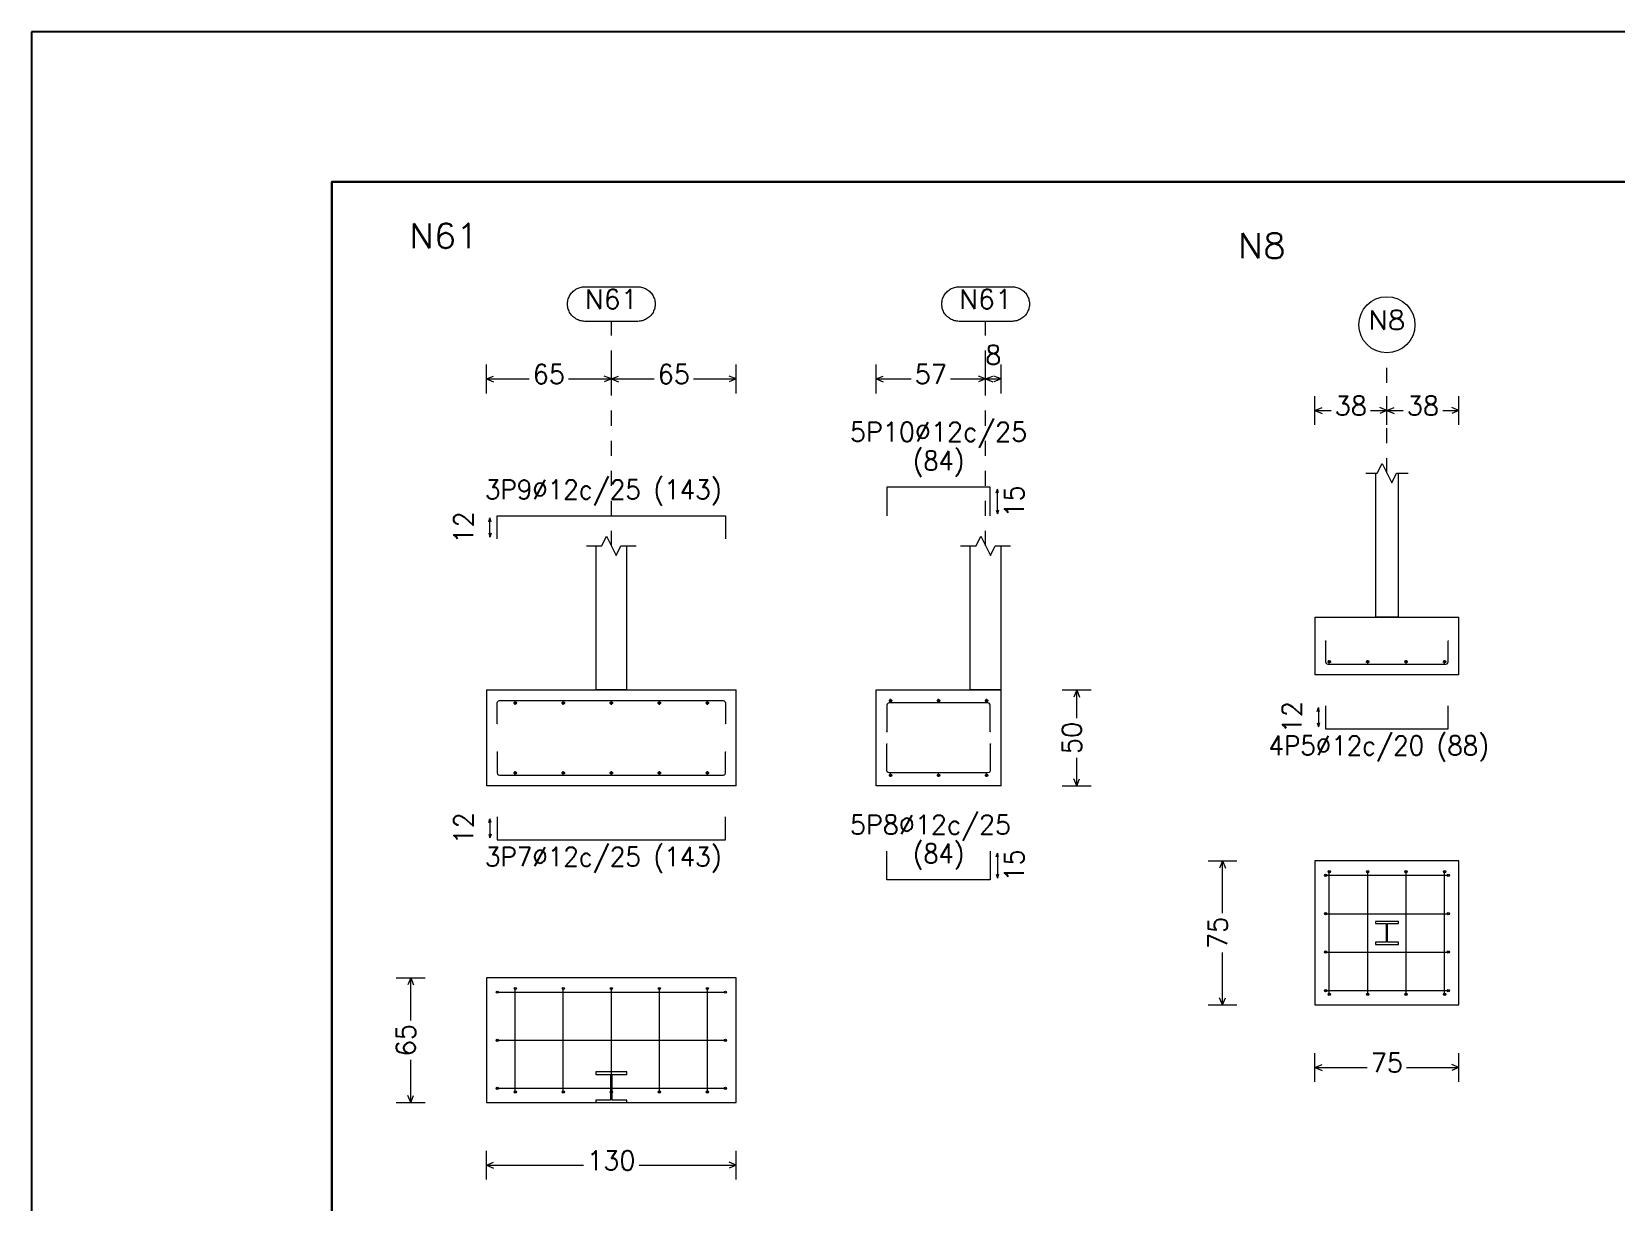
# Model space of a CAD drawing. Header units: inches. Extents: x 72863 to 72995, y 49095 to 49225.
# Drawn here: x 72952.65 to 72963.2, y 49182.28 to 49190.08 of the extents above; entities that cross this region are included whole.
import ezdxf
from ezdxf.enums import TextEntityAlignment as Align

# ---------------------------------------------------------------- set-up
doc = ezdxf.new("R2010")
doc.units = ezdxf.units.IN
doc.linetypes.add('CYPE_PUNTO', pattern=[0.075, 0, -0.075])
doc.layers.get('0').update_dxf_attribs({"lineweight": 15})
for name, color, linetype, lineweight in [('CIM_COTAS', 2, 'Continuous', 9), ('CIM_DIB_ARMADOS', 4, 'Continuous', 9), ('CIM_GEOMETRIA', 2, 'Continuous', 9), ('CIM_REFEREN', 2, 'Continuous', 9), ('CIM_TXT_ARMADOS', 3, 'Continuous', 9)]:
    doc.layers.add(name, color=color, linetype=linetype, lineweight=lineweight)
doc.layers.add('VG', color=7, linetype='Continuous')
doc.styles.add('CYPETXT', font='romans__.ttf', dxfattribs={"height": 0.2})

# ---------------------------------------------------------------- blocks, each defined once
blk = doc.blocks.new('PLANTILLA')
at = {"layer": 'VG'}
for p, q in [((72904.71, 49224.711), (72862.71, 49224.711)), ((72862.71, 49224.711), (72862.71, 49195.011)), ((72864.71, 49196.011), (72864.71, 49223.711)), ((72864.71, 49223.711), (72903.71, 49223.711))]:
    blk.add_line(p, q, dxfattribs=at)
blk.add_lwpolyline([(72903.71, 49199.561), (72903.71, 49223.711), (72864.71, 49223.711), (72864.71, 49196.011), (72885.71, 49196.011), (72885.71, 49199.611)], dxfattribs=at)

msp = doc.modelspace()

# ---------------------------------------------------------------- hatches: boundary and pattern name
at = {"layer": 'CIM_DIB_ARMADOS'}
h = msp.add_hatch(color=256, dxfattribs=at)
edge = h.paths.add_edge_path()
edge.add_arc((72961.2667, 49186.0199), 0.00102, 0, 360)
h = msp.add_hatch(color=256, dxfattribs=at)
edge = h.paths.add_edge_path()
edge.add_arc((72962.0834, 49186.0199), 0.00102, 0, 360)
h = msp.add_hatch(color=256, dxfattribs=at)
edge = h.paths.add_edge_path()
edge.add_arc((72955.7483, 49185.469), 0.00102, 0, 360)
h = msp.add_hatch(color=256, dxfattribs=at)
edge = h.paths.add_edge_path()
edge.add_arc((72957.2689, 49185.469), 0.00102, 0, 360)
h = msp.add_hatch(color=256, dxfattribs=at)
edge = h.paths.add_edge_path()
edge.add_arc((72958.3441, 49185.4152), 0.00102, 0, 360)
h = msp.add_hatch(color=256, dxfattribs=at)
edge = h.paths.add_edge_path()
edge.add_arc((72959.0327, 49185.4152), 0.00102, 0, 360)
h = msp.add_hatch(color=256, dxfattribs=at)
edge = h.paths.add_edge_path()
edge.add_arc((72955.7483, 49185.2796), 0.00102, 0, 360)
h = msp.add_hatch(color=256, dxfattribs=at)
edge = h.paths.add_edge_path()
edge.add_arc((72957.2689, 49185.2796), 0.00102, 0, 360)
h = msp.add_hatch(color=256, dxfattribs=at)
edge = h.paths.add_edge_path()
edge.add_arc((72958.3441, 49185.3333), 0.00102, 0, 360)
h = msp.add_hatch(color=256, dxfattribs=at)
edge = h.paths.add_edge_path()
edge.add_arc((72959.0327, 49185.3333), 0.00102, 0, 360)
h = msp.add_hatch(color=256, dxfattribs=at)
edge = h.paths.add_edge_path()
edge.add_arc((72961.2667, 49184.4596), 0.00102, 0, 360)
h = msp.add_hatch(color=256, dxfattribs=at)
edge = h.paths.add_edge_path()
edge.add_arc((72961.291, 49184.4839), 0.00102, 0, 360)
h = msp.add_hatch(color=256, dxfattribs=at)
edge = h.paths.add_edge_path()
edge.add_arc((72961.547, 49184.4839), 0.00102, 0, 360)
h = msp.add_hatch(color=256, dxfattribs=at)
edge = h.paths.add_edge_path()
edge.add_arc((72961.803, 49184.4839), 0.00102, 0, 360)
h = msp.add_hatch(color=256, dxfattribs=at)
edge = h.paths.add_edge_path()
edge.add_arc((72962.059, 49184.4839), 0.00102, 0, 360)
h = msp.add_hatch(color=256, dxfattribs=at)
edge = h.paths.add_edge_path()
edge.add_arc((72962.0834, 49184.4596), 0.00102, 0, 360)
h = msp.add_hatch(color=256, dxfattribs=at)
edge = h.paths.add_edge_path()
edge.add_arc((72961.2667, 49184.2036), 0.00102, 0, 360)
h = msp.add_hatch(color=256, dxfattribs=at)
edge = h.paths.add_edge_path()
edge.add_arc((72962.0834, 49184.2036), 0.00102, 0, 360)
h = msp.add_hatch(color=256, dxfattribs=at)
edge = h.paths.add_edge_path()
edge.add_arc((72961.2667, 49183.9476), 0.00102, 0, 360)
h = msp.add_hatch(color=256, dxfattribs=at)
edge = h.paths.add_edge_path()
edge.add_arc((72962.0834, 49183.9476), 0.00102, 0, 360)
h = msp.add_hatch(color=256, dxfattribs=at)
edge = h.paths.add_edge_path()
edge.add_arc((72955.7483, 49183.6808), 0.00102, 0, 360)
h = msp.add_hatch(color=256, dxfattribs=at)
edge = h.paths.add_edge_path()
edge.add_arc((72955.7483, 49183.6808), 0.00102, 0, 360)
h = msp.add_hatch(color=256, dxfattribs=at)
edge = h.paths.add_edge_path()
edge.add_arc((72955.8686, 49183.7052), 0.00102, 0, 360)
h = msp.add_hatch(color=256, dxfattribs=at)
edge = h.paths.add_edge_path()
edge.add_arc((72955.8686, 49183.7052), 0.00102, 0, 360)
h = msp.add_hatch(color=256, dxfattribs=at)
edge = h.paths.add_edge_path()
edge.add_arc((72956.1886, 49183.7052), 0.00102, 0, 360)
h = msp.add_hatch(color=256, dxfattribs=at)
edge = h.paths.add_edge_path()
edge.add_arc((72956.1886, 49183.7052), 0.00102, 0, 360)
h = msp.add_hatch(color=256, dxfattribs=at)
edge = h.paths.add_edge_path()
edge.add_arc((72956.5086, 49183.7052), 0.00102, 0, 360)
h = msp.add_hatch(color=256, dxfattribs=at)
edge = h.paths.add_edge_path()
edge.add_arc((72956.5086, 49183.7052), 0.00102, 0, 360)
h = msp.add_hatch(color=256, dxfattribs=at)
edge = h.paths.add_edge_path()
edge.add_arc((72956.8286, 49183.7052), 0.00102, 0, 360)
h = msp.add_hatch(color=256, dxfattribs=at)
edge = h.paths.add_edge_path()
edge.add_arc((72956.8286, 49183.7052), 0.00102, 0, 360)
h = msp.add_hatch(color=256, dxfattribs=at)
edge = h.paths.add_edge_path()
edge.add_arc((72957.1486, 49183.7052), 0.00102, 0, 360)
h = msp.add_hatch(color=256, dxfattribs=at)
edge = h.paths.add_edge_path()
edge.add_arc((72957.1486, 49183.7052), 0.00102, 0, 360)
h = msp.add_hatch(color=256, dxfattribs=at)
edge = h.paths.add_edge_path()
edge.add_arc((72957.2689, 49183.6808), 0.00102, 0, 360)
h = msp.add_hatch(color=256, dxfattribs=at)
edge = h.paths.add_edge_path()
edge.add_arc((72957.2689, 49183.6808), 0.00102, 0, 360)
h = msp.add_hatch(color=256, dxfattribs=at)
edge = h.paths.add_edge_path()
edge.add_arc((72961.2667, 49183.6916), 0.00102, 0, 360)
h = msp.add_hatch(color=256, dxfattribs=at)
edge = h.paths.add_edge_path()
edge.add_arc((72961.291, 49183.6673), 0.00102, 0, 360)
h = msp.add_hatch(color=256, dxfattribs=at)
edge = h.paths.add_edge_path()
edge.add_arc((72961.547, 49183.6673), 0.00102, 0, 360)
h = msp.add_hatch(color=256, dxfattribs=at)
edge = h.paths.add_edge_path()
edge.add_arc((72961.803, 49183.6673), 0.00102, 0, 360)
h = msp.add_hatch(color=256, dxfattribs=at)
edge = h.paths.add_edge_path()
edge.add_arc((72962.059, 49183.6673), 0.00102, 0, 360)
h = msp.add_hatch(color=256, dxfattribs=at)
edge = h.paths.add_edge_path()
edge.add_arc((72962.0834, 49183.6916), 0.00102, 0, 360)
h = msp.add_hatch(color=256, dxfattribs=at)
edge = h.paths.add_edge_path()
edge.add_arc((72955.7483, 49183.3608), 0.00102, 0, 360)
h = msp.add_hatch(color=256, dxfattribs=at)
edge = h.paths.add_edge_path()
edge.add_arc((72955.7483, 49183.3608), 0.00102, 0, 360)
h = msp.add_hatch(color=256, dxfattribs=at)
edge = h.paths.add_edge_path()
edge.add_arc((72957.2689, 49183.3608), 0.00102, 0, 360)
h = msp.add_hatch(color=256, dxfattribs=at)
edge = h.paths.add_edge_path()
edge.add_arc((72957.2689, 49183.3608), 0.00102, 0, 360)
h = msp.add_hatch(color=256, dxfattribs=at)
edge = h.paths.add_edge_path()
edge.add_arc((72955.7483, 49183.0408), 0.00102, 0, 360)
h = msp.add_hatch(color=256, dxfattribs=at)
edge = h.paths.add_edge_path()
edge.add_arc((72955.7483, 49183.0408), 0.00102, 0, 360)
h = msp.add_hatch(color=256, dxfattribs=at)
edge = h.paths.add_edge_path()
edge.add_arc((72957.2689, 49183.0408), 0.00102, 0, 360)
h = msp.add_hatch(color=256, dxfattribs=at)
edge = h.paths.add_edge_path()
edge.add_arc((72957.2689, 49183.0408), 0.00102, 0, 360)
h = msp.add_hatch(color=256, dxfattribs=at)
edge = h.paths.add_edge_path()
edge.add_arc((72955.8686, 49183.0165), 0.00102, 0, 360)
h = msp.add_hatch(color=256, dxfattribs=at)
edge = h.paths.add_edge_path()
edge.add_arc((72955.8686, 49183.0165), 0.00102, 0, 360)
h = msp.add_hatch(color=256, dxfattribs=at)
edge = h.paths.add_edge_path()
edge.add_arc((72956.1886, 49183.0165), 0.00102, 0, 360)
h = msp.add_hatch(color=256, dxfattribs=at)
edge = h.paths.add_edge_path()
edge.add_arc((72956.1886, 49183.0165), 0.00102, 0, 360)
h = msp.add_hatch(color=256, dxfattribs=at)
edge = h.paths.add_edge_path()
edge.add_arc((72956.5086, 49183.0165), 0.00102, 0, 360)
h = msp.add_hatch(color=256, dxfattribs=at)
edge = h.paths.add_edge_path()
edge.add_arc((72956.5086, 49183.0165), 0.00102, 0, 360)
h = msp.add_hatch(color=256, dxfattribs=at)
edge = h.paths.add_edge_path()
edge.add_arc((72956.8286, 49183.0165), 0.00102, 0, 360)
h = msp.add_hatch(color=256, dxfattribs=at)
edge = h.paths.add_edge_path()
edge.add_arc((72956.8286, 49183.0165), 0.00102, 0, 360)
h = msp.add_hatch(color=256, dxfattribs=at)
edge = h.paths.add_edge_path()
edge.add_arc((72957.1486, 49183.0165), 0.00102, 0, 360)
h = msp.add_hatch(color=256, dxfattribs=at)
edge = h.paths.add_edge_path()
edge.add_arc((72957.1486, 49183.0165), 0.00102, 0, 360)

# ---------------------------------------------------------------- linework, layer by layer
at = {"layer": 'CIM_COTAS', "linetype": 'CYPE_PUNTO'}
for p, q in [((72956.5086, 49186.6543), (72956.5086, 49188.1493)), ((72959.002, 49186.6543), (72959.002, 49188.1493)), ((72961.675, 49187.1386), (72961.675, 49187.9393))]:
    msp.add_line(p, q, dxfattribs=at)
at = {"layer": 'CIM_COTAS'}
for p, q in [((72955.6766, 49187.6693), (72955.6766, 49187.8613)), ((72955.6766, 49187.7653), (72955.7246, 49187.7845)), ((72956.5086, 49187.7653), (72956.4606, 49187.7845)), ((72956.5086, 49187.6693), (72956.5086, 49187.8613)), ((72956.5086, 49187.6693), (72956.5086, 49187.8613)), ((72956.5086, 49187.7653), (72956.5566, 49187.7845)), ((72957.3406, 49187.7653), (72957.2926, 49187.7845)), ((72957.3406, 49187.6693), (72957.3406, 49187.8613)), ((72958.2724, 49187.6693), (72958.2724, 49187.8613)), ((72958.2724, 49187.7653), (72958.3204, 49187.7845)), ((72959.002, 49187.7653), (72958.954, 49187.7845)), ((72959.002, 49187.6693), (72959.002, 49187.8613)), ((72959.002, 49187.6693), (72959.002, 49187.8613)), ((72959.002, 49187.7653), (72959.05, 49187.7845)), ((72959.1044, 49187.7653), (72959.0564, 49187.7845)), ((72959.1044, 49187.6693), (72959.1044, 49187.8613)), ((72955.6766, 49187.7653), (72955.7246, 49187.7461)), ((72955.6766, 49187.7653), (72955.9611, 49187.7653)), ((72956.2241, 49187.7653), (72956.5086, 49187.7653)), ((72956.5086, 49187.7653), (72956.4606, 49187.7461)), ((72956.5086, 49187.7653), (72956.5566, 49187.7461)), ((72956.5086, 49187.7653), (72956.7931, 49187.7653)), ((72957.0561, 49187.7653), (72957.3406, 49187.7653)), ((72957.3406, 49187.7653), (72957.2926, 49187.7461)), ((72958.2724, 49187.7653), (72958.3204, 49187.7461)), ((72958.2724, 49187.7653), (72958.5057, 49187.7653)), ((72958.7687, 49187.7653), (72959.002, 49187.7653)), ((72959.002, 49187.7653), (72958.954, 49187.7461)), ((72959.002, 49187.7653), (72959.05, 49187.7461)), ((72959.002, 49187.7653), (72959.1044, 49187.7653)), ((72959.1044, 49187.7653), (72959.0564, 49187.7461)), ((72961.195, 49187.4593), (72961.195, 49187.6513)), ((72961.195, 49187.5553), (72961.243, 49187.5745)), ((72961.675, 49187.5553), (72961.627, 49187.5745)), ((72961.675, 49187.4593), (72961.675, 49187.6513)), ((72961.675, 49187.4593), (72961.675, 49187.6513)), ((72961.675, 49187.5553), (72961.723, 49187.5745)), ((72962.155, 49187.5553), (72962.107, 49187.5745)), ((72962.155, 49187.4593), (72962.155, 49187.6513)), ((72961.195, 49187.5553), (72961.243, 49187.5361)), ((72961.195, 49187.5553), (72961.3035, 49187.5553)), ((72961.5666, 49187.5553), (72961.675, 49187.5553)), ((72961.675, 49187.5553), (72961.627, 49187.5361)), ((72961.675, 49187.5553), (72961.723, 49187.5361)), ((72961.675, 49187.5553), (72961.7835, 49187.5553)), ((72962.0466, 49187.5553), (72962.155, 49187.5553)), ((72962.155, 49187.5553), (72962.107, 49187.5361)), ((72959.5127, 49185.6943), (72959.7047, 49185.6943)), ((72959.6087, 49185.6943), (72959.5895, 49185.6463)), ((72959.6087, 49185.6943), (72959.6279, 49185.6463)), ((72959.6087, 49185.5058), (72959.6087, 49185.6943)), ((72959.6087, 49185.0543), (72959.6087, 49185.2428)), ((72959.5127, 49185.0543), (72959.7047, 49185.0543)), ((72959.6087, 49185.0543), (72959.5895, 49185.1023)), ((72959.6087, 49185.0543), (72959.6279, 49185.1023)), ((72960.4837, 49184.5556), (72960.6757, 49184.5556)), ((72960.5797, 49184.5556), (72960.5605, 49184.5076)), ((72960.5797, 49184.5556), (72960.5989, 49184.5076)), ((72960.5797, 49184.2071), (72960.5797, 49184.5556)), ((72960.5797, 49183.5956), (72960.5797, 49183.9441)), ((72955.0763, 49183.7768), (72955.2683, 49183.7768)), ((72955.1723, 49183.7768), (72955.1531, 49183.7288)), ((72955.1723, 49183.7768), (72955.1915, 49183.7288)), ((72955.1723, 49183.4924), (72955.1723, 49183.7768)), ((72960.4837, 49183.5956), (72960.6757, 49183.5956)), ((72960.5797, 49183.5956), (72960.5605, 49183.6436)), ((72960.5797, 49183.5956), (72960.5989, 49183.6436)), ((72961.195, 49183.0829), (72961.195, 49183.2749)), ((72962.155, 49183.0829), (72962.155, 49183.2749)), ((72955.1723, 49182.9448), (72955.1723, 49183.2293)), ((72961.195, 49183.1789), (72961.243, 49183.1981)), ((72961.195, 49183.1789), (72961.243, 49183.1597)), ((72961.195, 49183.1789), (72961.5435, 49183.1789)), ((72961.8066, 49183.1789), (72962.155, 49183.1789)), ((72962.155, 49183.1789), (72962.107, 49183.1981)), ((72962.155, 49183.1789), (72962.107, 49183.1597)), ((72955.0763, 49182.9448), (72955.2683, 49182.9448)), ((72955.1723, 49182.9448), (72955.1531, 49182.9928)), ((72955.1723, 49182.9448), (72955.1915, 49182.9928)), ((72955.6766, 49182.4322), (72955.6766, 49182.6242)), ((72957.3406, 49182.4322), (72957.3406, 49182.6242)), ((72955.6766, 49182.5282), (72955.7246, 49182.5474)), ((72955.6766, 49182.5282), (72955.7246, 49182.509)), ((72955.6766, 49182.5282), (72956.3233, 49182.5282)), ((72956.6939, 49182.5282), (72957.3406, 49182.5282)), ((72957.3406, 49182.5282), (72957.2926, 49182.5474)), ((72957.3406, 49182.5282), (72957.2926, 49182.509))]:
    msp.add_line(p, q, dxfattribs=at)
for points in [[(72956.6852, 49188.3797), (72956.6929, 49188.3795), (72956.7006, 49188.3787), (72956.7082, 49188.3774), (72956.7156, 49188.3756), (72956.723, 49188.3733), (72956.7302, 49188.3706), (72956.7372, 49188.3673), (72956.7439, 49188.3636), (72956.7504, 49188.3595), (72956.7566, 49188.3549), (72956.7625, 49188.35), (72956.768, 49188.3446), (72956.7732, 49188.3389), (72956.778, 49188.3329), (72956.7823, 49188.3265), (72956.7862, 49188.3199), (72956.7897, 49188.313), (72956.7927, 49188.3059), (72956.7952, 49188.2986), (72956.7973, 49188.2912), (72956.7988, 49188.2837), (72956.7998, 49188.276), (72956.8003, 49188.2684), (72956.8003, 49188.2607), (72956.7998, 49188.253), (72956.7988, 49188.2454), (72956.7973, 49188.2378), (72956.7952, 49188.2304), (72956.7927, 49188.2231), (72956.7897, 49188.216), (72956.7862, 49188.2092), (72956.7823, 49188.2025), (72956.778, 49188.1962), (72956.7732, 49188.1901), (72956.768, 49188.1844), (72956.7625, 49188.1791), (72956.7566, 49188.1741), (72956.7504, 49188.1695), (72956.7439, 49188.1654), (72956.7372, 49188.1617), (72956.7302, 49188.1585), (72956.723, 49188.1557), (72956.7156, 49188.1534), (72956.7082, 49188.1516), (72956.7006, 49188.1503), (72956.6929, 49188.1496), (72956.6852, 49188.1493), (72956.3319, 49188.1493), (72956.3242, 49188.1496), (72956.3166, 49188.1503), (72956.309, 49188.1516), (72956.3015, 49188.1534), (72956.2941, 49188.1557), (72956.287, 49188.1585), (72956.28, 49188.1617), (72956.2732, 49188.1654), (72956.2667, 49188.1695), (72956.2605, 49188.1741), (72956.2547, 49188.1791), (72956.2491, 49188.1844), (72956.244, 49188.1901), (72956.2392, 49188.1962), (72956.2348, 49188.2025), (72956.2309, 49188.2092), (72956.2274, 49188.216), (72956.2244, 49188.2231), (72956.2219, 49188.2304), (72956.2199, 49188.2378), (72956.2183, 49188.2454), (72956.2173, 49188.253), (72956.2168, 49188.2607), (72956.2168, 49188.2684), (72956.2173, 49188.276), (72956.2183, 49188.2837), (72956.2199, 49188.2912), (72956.2219, 49188.2986), (72956.2244, 49188.3059), (72956.2274, 49188.313), (72956.2309, 49188.3199), (72956.2348, 49188.3265), (72956.2392, 49188.3329), (72956.244, 49188.3389), (72956.2491, 49188.3446), (72956.2547, 49188.35), (72956.2605, 49188.3549), (72956.2667, 49188.3595), (72956.2732, 49188.3636), (72956.28, 49188.3673), (72956.287, 49188.3706), (72956.2941, 49188.3733), (72956.3015, 49188.3756), (72956.309, 49188.3774), (72956.3166, 49188.3787), (72956.3242, 49188.3795), (72956.3319, 49188.3797), (72956.6852, 49188.3797)], [(72959.1787, 49188.3797), (72959.1863, 49188.3795), (72959.194, 49188.3787), (72959.2016, 49188.3774), (72959.2091, 49188.3756), (72959.2164, 49188.3733), (72959.2236, 49188.3706), (72959.2306, 49188.3673), (72959.2374, 49188.3636), (72959.2438, 49188.3595), (72959.25, 49188.3549), (72959.2559, 49188.35), (72959.2615, 49188.3446), (72959.2666, 49188.3389), (72959.2714, 49188.3329), (72959.2758, 49188.3265), (72959.2797, 49188.3199), (72959.2831, 49188.313), (72959.2862, 49188.3059), (72959.2887, 49188.2986), (72959.2907, 49188.2912), (72959.2922, 49188.2837), (72959.2933, 49188.276), (72959.2938, 49188.2684), (72959.2938, 49188.2607), (72959.2933, 49188.253), (72959.2922, 49188.2454), (72959.2907, 49188.2378), (72959.2887, 49188.2304), (72959.2862, 49188.2231), (72959.2831, 49188.216), (72959.2797, 49188.2092), (72959.2758, 49188.2025), (72959.2714, 49188.1962), (72959.2666, 49188.1901), (72959.2615, 49188.1844), (72959.2559, 49188.1791), (72959.25, 49188.1741), (72959.2438, 49188.1695), (72959.2374, 49188.1654), (72959.2306, 49188.1617), (72959.2236, 49188.1585), (72959.2164, 49188.1557), (72959.2091, 49188.1534), (72959.2016, 49188.1516), (72959.194, 49188.1503), (72959.1863, 49188.1496), (72959.1787, 49188.1493), (72958.8254, 49188.1493), (72958.8177, 49188.1496), (72958.81, 49188.1503), (72958.8024, 49188.1516), (72958.7949, 49188.1534), (72958.7876, 49188.1557), (72958.7804, 49188.1585), (72958.7734, 49188.1617), (72958.7667, 49188.1654), (72958.7602, 49188.1695), (72958.754, 49188.1741), (72958.7481, 49188.1791), (72958.7426, 49188.1844), (72958.7374, 49188.1901), (72958.7326, 49188.1962), (72958.7283, 49188.2025), (72958.7243, 49188.2092), (72958.7209, 49188.216), (72958.7179, 49188.2231), (72958.7153, 49188.2304), (72958.7133, 49188.2378), (72958.7118, 49188.2454), (72958.7107, 49188.253), (72958.7102, 49188.2607), (72958.7102, 49188.2684), (72958.7107, 49188.276), (72958.7118, 49188.2837), (72958.7133, 49188.2912), (72958.7153, 49188.2986), (72958.7179, 49188.3059), (72958.7209, 49188.313), (72958.7243, 49188.3199), (72958.7283, 49188.3265), (72958.7326, 49188.3329), (72958.7374, 49188.3389), (72958.7426, 49188.3446), (72958.7481, 49188.35), (72958.754, 49188.3549), (72958.7602, 49188.3595), (72958.7667, 49188.3636), (72958.7734, 49188.3673), (72958.7804, 49188.3706), (72958.7876, 49188.3733), (72958.7949, 49188.3756), (72958.8024, 49188.3774), (72958.81, 49188.3787), (72958.8177, 49188.3795), (72958.8254, 49188.3797), (72959.1787, 49188.3797)]]:
    msp.add_lwpolyline(points, close=True, dxfattribs=at)
msp.add_circle((72961.675, 49188.1264), 0.1871, dxfattribs=at)
at = {"layer": 'CIM_DIB_ARMADOS'}
for p, q in [((72961.2795, 49185.8817), (72961.3026, 49185.8817)), ((72961.291, 49185.8701), (72961.291, 49185.8932)), ((72961.5355, 49185.8817), (72961.5586, 49185.8817)), ((72961.547, 49185.8701), (72961.547, 49185.8932)), ((72961.7915, 49185.8817), (72961.8146, 49185.8817)), ((72961.803, 49185.8701), (72961.803, 49185.8932)), ((72962.0475, 49185.8817), (72962.0706, 49185.8817)), ((72962.059, 49185.8701), (72962.059, 49185.8932)), ((72955.8571, 49185.6072), (72955.8801, 49185.6072)), ((72955.8686, 49185.5957), (72955.8686, 49185.6188)), ((72956.1771, 49185.6072), (72956.2001, 49185.6072)), ((72956.1886, 49185.5957), (72956.1886, 49185.6188)), ((72956.4971, 49185.6072), (72956.5201, 49185.6072)), ((72956.5086, 49185.5957), (72956.5086, 49185.6188)), ((72956.8171, 49185.6072), (72956.8401, 49185.6072)), ((72956.8286, 49185.5957), (72956.8286, 49185.6188)), ((72957.1371, 49185.6072), (72957.1601, 49185.6072)), ((72957.1486, 49185.5957), (72957.1486, 49185.6188)), ((72958.3569, 49185.6226), (72958.3799, 49185.6226)), ((72958.3684, 49185.6111), (72958.3684, 49185.6341)), ((72958.6769, 49185.6226), (72958.6999, 49185.6226)), ((72958.6884, 49185.6111), (72958.6884, 49185.6341)), ((72958.9969, 49185.6226), (72959.0199, 49185.6226)), ((72959.0084, 49185.6111), (72959.0084, 49185.6341)), ((72955.8571, 49185.1413), (72955.8801, 49185.1413)), ((72955.8686, 49185.1298), (72955.8686, 49185.1528)), ((72956.1771, 49185.1413), (72956.2001, 49185.1413)), ((72956.1886, 49185.1298), (72956.1886, 49185.1528)), ((72956.4971, 49185.1413), (72956.5201, 49185.1413)), ((72956.5086, 49185.1298), (72956.5086, 49185.1528)), ((72956.8171, 49185.1413), (72956.8401, 49185.1413)), ((72956.8286, 49185.1298), (72956.8286, 49185.1528)), ((72957.1371, 49185.1413), (72957.1601, 49185.1413)), ((72957.1486, 49185.1298), (72957.1486, 49185.1528)), ((72958.3569, 49185.126), (72958.3799, 49185.126)), ((72958.3684, 49185.1144), (72958.3684, 49185.1375)), ((72958.6769, 49185.126), (72958.6999, 49185.126)), ((72958.6884, 49185.1144), (72958.6884, 49185.1375)), ((72958.9969, 49185.126), (72959.0199, 49185.126)), ((72959.0084, 49185.1144), (72959.0084, 49185.1375))]:
    msp.add_line(p, q, dxfattribs=at)
for points in [[(72959.0327, 49186.8533), (72959.0327, 49187.0453), (72958.3441, 49187.0453), (72958.3441, 49186.8533)], [(72955.7483, 49186.6997), (72955.7483, 49186.8533), (72957.2689, 49186.8533), (72957.2689, 49186.6997)], [(72961.2667, 49186.0199), (72961.2667, 49185.8817), (72961.2688, 49185.874), (72961.2744, 49185.8684), (72961.2821, 49185.8663), (72962.068, 49185.8663), (72962.0757, 49185.8684), (72962.0813, 49185.874), (72962.0834, 49185.8817), (72962.0834, 49186.0199)], [(72955.7483, 49185.469), (72955.7483, 49185.6072), (72955.7503, 49185.6149), (72955.7559, 49185.6205), (72955.7636, 49185.6226), (72957.2535, 49185.6226), (72957.2612, 49185.6205), (72957.2668, 49185.6149), (72957.2689, 49185.6072), (72957.2689, 49185.469)], [(72959.0327, 49185.4152), (72959.0327, 49185.5919), (72959.0307, 49185.5996), (72959.0251, 49185.6052), (72959.0174, 49185.6072), (72958.3595, 49185.6072), (72958.3518, 49185.6052), (72958.3461, 49185.5996), (72958.3441, 49185.5919), (72958.3441, 49185.4152)], [(72961.2667, 49185.5892), (72961.2667, 49185.4356), (72962.0834, 49185.4356), (72962.0834, 49185.5892)], [(72955.7483, 49185.2796), (72955.7483, 49185.1413), (72955.7503, 49185.1336), (72955.7559, 49185.128), (72955.7636, 49185.126), (72957.2535, 49185.126), (72957.2612, 49185.128), (72957.2668, 49185.1336), (72957.2689, 49185.1413), (72957.2689, 49185.2796)], [(72959.0327, 49185.3333), (72959.0327, 49185.1567), (72959.0307, 49185.149), (72959.0251, 49185.1434), (72959.0174, 49185.1413), (72958.3595, 49185.1413), (72958.3518, 49185.1434), (72958.3461, 49185.149), (72958.3441, 49185.1567), (72958.3441, 49185.3333)], [(72955.7483, 49184.8488), (72955.7483, 49184.6952), (72957.2689, 49184.6952), (72957.2689, 49184.8488)], [(72959.0327, 49184.6204), (72959.0327, 49184.4284), (72958.3441, 49184.4284), (72958.3441, 49184.6204)], [(72961.2667, 49184.4596), (72961.2688, 49184.4596), (72961.2744, 49184.4596), (72961.2821, 49184.4596), (72962.068, 49184.4596), (72962.0757, 49184.4596), (72962.0813, 49184.4596), (72962.0834, 49184.4596)], [(72961.291, 49183.6673), (72961.291, 49183.6693), (72961.291, 49183.6749), (72961.291, 49183.6826), (72961.291, 49184.4685), (72961.291, 49184.4762), (72961.291, 49184.4818), (72961.291, 49184.4839)], [(72961.547, 49183.6673), (72961.547, 49183.6693), (72961.547, 49183.6749), (72961.547, 49183.6826), (72961.547, 49184.4685), (72961.547, 49184.4762), (72961.547, 49184.4818), (72961.547, 49184.4839)], [(72961.803, 49183.6673), (72961.803, 49183.6693), (72961.803, 49183.6749), (72961.803, 49183.6826), (72961.803, 49184.4685), (72961.803, 49184.4762), (72961.803, 49184.4818), (72961.803, 49184.4839)], [(72962.059, 49183.6673), (72962.059, 49183.6693), (72962.059, 49183.6749), (72962.059, 49183.6826), (72962.059, 49184.4685), (72962.059, 49184.4762), (72962.059, 49184.4818), (72962.059, 49184.4839)], [(72961.2667, 49184.2036), (72961.2688, 49184.2036), (72961.2744, 49184.2036), (72961.2821, 49184.2036), (72962.068, 49184.2036), (72962.0757, 49184.2036), (72962.0813, 49184.2036), (72962.0834, 49184.2036)], [(72961.2667, 49183.9476), (72961.2688, 49183.9476), (72961.2744, 49183.9476), (72961.2821, 49183.9476), (72962.068, 49183.9476), (72962.0757, 49183.9476), (72962.0813, 49183.9476), (72962.0834, 49183.9476)], [(72955.7483, 49183.6808), (72955.7503, 49183.6808), (72955.7559, 49183.6808), (72955.7636, 49183.6808), (72957.2535, 49183.6808), (72957.2612, 49183.6808), (72957.2668, 49183.6808), (72957.2689, 49183.6808)], [(72955.7483, 49183.6808), (72955.7503, 49183.6808), (72955.7559, 49183.6808), (72955.7636, 49183.6808), (72957.2535, 49183.6808), (72957.2612, 49183.6808), (72957.2668, 49183.6808), (72957.2689, 49183.6808)], [(72955.8686, 49183.0165), (72955.8686, 49183.0186), (72955.8686, 49183.0242), (72955.8686, 49183.0319), (72955.8686, 49183.6898), (72955.8686, 49183.6975), (72955.8686, 49183.7031), (72955.8686, 49183.7052)], [(72955.8686, 49183.0165), (72955.8686, 49183.0186), (72955.8686, 49183.0242), (72955.8686, 49183.0319), (72955.8686, 49183.6898), (72955.8686, 49183.6975), (72955.8686, 49183.7031), (72955.8686, 49183.7052)], [(72956.1886, 49183.0165), (72956.1886, 49183.0186), (72956.1886, 49183.0242), (72956.1886, 49183.0319), (72956.1886, 49183.6898), (72956.1886, 49183.6975), (72956.1886, 49183.7031), (72956.1886, 49183.7052)], [(72956.1886, 49183.0165), (72956.1886, 49183.0186), (72956.1886, 49183.0242), (72956.1886, 49183.0319), (72956.1886, 49183.6898), (72956.1886, 49183.6975), (72956.1886, 49183.7031), (72956.1886, 49183.7052)], [(72956.5086, 49183.0165), (72956.5086, 49183.0186), (72956.5086, 49183.0242), (72956.5086, 49183.0319), (72956.5086, 49183.6898), (72956.5086, 49183.6975), (72956.5086, 49183.7031), (72956.5086, 49183.7052)], [(72956.5086, 49183.0165), (72956.5086, 49183.0186), (72956.5086, 49183.0242), (72956.5086, 49183.0319), (72956.5086, 49183.6898), (72956.5086, 49183.6975), (72956.5086, 49183.7031), (72956.5086, 49183.7052)], [(72956.8286, 49183.0165), (72956.8286, 49183.0186), (72956.8286, 49183.0242), (72956.8286, 49183.0319), (72956.8286, 49183.6898), (72956.8286, 49183.6975), (72956.8286, 49183.7031), (72956.8286, 49183.7052)], [(72956.8286, 49183.0165), (72956.8286, 49183.0186), (72956.8286, 49183.0242), (72956.8286, 49183.0319), (72956.8286, 49183.6898), (72956.8286, 49183.6975), (72956.8286, 49183.7031), (72956.8286, 49183.7052)], [(72957.1486, 49183.0165), (72957.1486, 49183.0186), (72957.1486, 49183.0242), (72957.1486, 49183.0319), (72957.1486, 49183.6898), (72957.1486, 49183.6975), (72957.1486, 49183.7031), (72957.1486, 49183.7052)], [(72957.1486, 49183.0165), (72957.1486, 49183.0186), (72957.1486, 49183.0242), (72957.1486, 49183.0319), (72957.1486, 49183.6898), (72957.1486, 49183.6975), (72957.1486, 49183.7031), (72957.1486, 49183.7052)], [(72961.2667, 49183.6916), (72961.2688, 49183.6916), (72961.2744, 49183.6916), (72961.2821, 49183.6916), (72962.068, 49183.6916), (72962.0757, 49183.6916), (72962.0813, 49183.6916), (72962.0834, 49183.6916)], [(72955.7483, 49183.3608), (72955.7503, 49183.3608), (72955.7559, 49183.3608), (72955.7636, 49183.3608), (72957.2535, 49183.3608), (72957.2612, 49183.3608), (72957.2668, 49183.3608), (72957.2689, 49183.3608)], [(72955.7483, 49183.3608), (72955.7503, 49183.3608), (72955.7559, 49183.3608), (72955.7636, 49183.3608), (72957.2535, 49183.3608), (72957.2612, 49183.3608), (72957.2668, 49183.3608), (72957.2689, 49183.3608)], [(72955.7483, 49183.0408), (72955.7503, 49183.0408), (72955.7559, 49183.0408), (72955.7636, 49183.0408), (72957.2535, 49183.0408), (72957.2612, 49183.0408), (72957.2668, 49183.0408), (72957.2689, 49183.0408)], [(72955.7483, 49183.0408), (72955.7503, 49183.0408), (72955.7559, 49183.0408), (72955.7636, 49183.0408), (72957.2535, 49183.0408), (72957.2612, 49183.0408), (72957.2668, 49183.0408), (72957.2689, 49183.0408)]]:
    msp.add_lwpolyline(points, dxfattribs=at)
for centre, radius in [((72961.2667, 49186.0199), 0.00102), ((72962.0834, 49186.0199), 0.00102), ((72961.291, 49185.8817), 0.00768), ((72961.547, 49185.8817), 0.00768), ((72961.803, 49185.8817), 0.00768), ((72962.059, 49185.8817), 0.00768), ((72955.8686, 49185.6072), 0.00768), ((72956.1886, 49185.6072), 0.00768), ((72956.5086, 49185.6072), 0.00768), ((72956.8286, 49185.6072), 0.00768), ((72957.1486, 49185.6072), 0.00768), ((72958.3684, 49185.6226), 0.00768), ((72958.6884, 49185.6226), 0.00768), ((72959.0084, 49185.6226), 0.00768), ((72955.7483, 49185.469), 0.00102), ((72957.2689, 49185.469), 0.00102), ((72958.3441, 49185.4152), 0.00102), ((72959.0327, 49185.4152), 0.00102), ((72955.7483, 49185.2796), 0.00102), ((72957.2689, 49185.2796), 0.00102), ((72958.3441, 49185.3333), 0.00102), ((72959.0327, 49185.3333), 0.00102), ((72955.8686, 49185.1413), 0.00768), ((72956.1886, 49185.1413), 0.00768), ((72956.5086, 49185.1413), 0.00768), ((72956.8286, 49185.1413), 0.00768), ((72957.1486, 49185.1413), 0.00768), ((72958.3684, 49185.126), 0.00768), ((72958.6884, 49185.126), 0.00768), ((72959.0084, 49185.126), 0.00768), ((72961.2667, 49184.4596), 0.00768), ((72961.2667, 49184.4596), 0.00102), ((72961.291, 49184.4839), 0.00768), ((72961.291, 49184.4839), 0.00102), ((72961.547, 49184.4839), 0.00768), ((72961.547, 49184.4839), 0.00102), ((72961.803, 49184.4839), 0.00768), ((72961.803, 49184.4839), 0.00102), ((72962.059, 49184.4839), 0.00768), ((72962.059, 49184.4839), 0.00102), ((72962.0834, 49184.4596), 0.00768), ((72962.0834, 49184.4596), 0.00102), ((72961.2667, 49184.2036), 0.00768), ((72961.2667, 49184.2036), 0.00102), ((72962.0834, 49184.2036), 0.00768), ((72962.0834, 49184.2036), 0.00102), ((72961.2667, 49183.9476), 0.00768), ((72961.2667, 49183.9476), 0.00102), ((72962.0834, 49183.9476), 0.00768), ((72962.0834, 49183.9476), 0.00102), ((72955.7483, 49183.6808), 0.00768), ((72955.7483, 49183.6808), 0.00768), ((72955.7483, 49183.6808), 0.00102), ((72955.7483, 49183.6808), 0.00102), ((72955.8686, 49183.7052), 0.00768), ((72955.8686, 49183.7052), 0.00768), ((72955.8686, 49183.7052), 0.00102), ((72955.8686, 49183.7052), 0.00102), ((72956.1886, 49183.7052), 0.00768), ((72956.1886, 49183.7052), 0.00768), ((72956.1886, 49183.7052), 0.00102), ((72956.1886, 49183.7052), 0.00102), ((72956.5086, 49183.7052), 0.00768), ((72956.5086, 49183.7052), 0.00768), ((72956.5086, 49183.7052), 0.00102), ((72956.5086, 49183.7052), 0.00102), ((72956.8286, 49183.7052), 0.00768), ((72956.8286, 49183.7052), 0.00768), ((72956.8286, 49183.7052), 0.00102), ((72956.8286, 49183.7052), 0.00102), ((72957.1486, 49183.7052), 0.00768), ((72957.1486, 49183.7052), 0.00768), ((72957.1486, 49183.7052), 0.00102), ((72957.1486, 49183.7052), 0.00102), ((72957.2689, 49183.6808), 0.00768), ((72957.2689, 49183.6808), 0.00768), ((72957.2689, 49183.6808), 0.00102), ((72957.2689, 49183.6808), 0.00102), ((72961.2667, 49183.6916), 0.00768), ((72961.2667, 49183.6916), 0.00102), ((72961.291, 49183.6673), 0.00768), ((72961.291, 49183.6673), 0.00102), ((72961.547, 49183.6673), 0.00768), ((72961.547, 49183.6673), 0.00102), ((72961.803, 49183.6673), 0.00768), ((72961.803, 49183.6673), 0.00102), ((72962.059, 49183.6673), 0.00768), ((72962.059, 49183.6673), 0.00102), ((72962.0834, 49183.6916), 0.00768), ((72962.0834, 49183.6916), 0.00102), ((72955.7483, 49183.3608), 0.00768), ((72955.7483, 49183.3608), 0.00768), ((72955.7483, 49183.3608), 0.00102), ((72955.7483, 49183.3608), 0.00102), ((72957.2689, 49183.3608), 0.00768), ((72957.2689, 49183.3608), 0.00768), ((72957.2689, 49183.3608), 0.00102), ((72957.2689, 49183.3608), 0.00102), ((72955.7483, 49183.0408), 0.00768), ((72955.7483, 49183.0408), 0.00768), ((72955.7483, 49183.0408), 0.00102), ((72955.7483, 49183.0408), 0.00102), ((72957.2689, 49183.0408), 0.00768), ((72957.2689, 49183.0408), 0.00768), ((72957.2689, 49183.0408), 0.00102), ((72957.2689, 49183.0408), 0.00102), ((72955.8686, 49183.0165), 0.00768), ((72955.8686, 49183.0165), 0.00768), ((72955.8686, 49183.0165), 0.00102), ((72955.8686, 49183.0165), 0.00102), ((72956.1886, 49183.0165), 0.00768), ((72956.1886, 49183.0165), 0.00768), ((72956.1886, 49183.0165), 0.00102), ((72956.1886, 49183.0165), 0.00102), ((72956.5086, 49183.0165), 0.00768), ((72956.5086, 49183.0165), 0.00768), ((72956.5086, 49183.0165), 0.00102), ((72956.5086, 49183.0165), 0.00102), ((72956.8286, 49183.0165), 0.00768), ((72956.8286, 49183.0165), 0.00768), ((72956.8286, 49183.0165), 0.00102), ((72956.8286, 49183.0165), 0.00102), ((72957.1486, 49183.0165), 0.00768), ((72957.1486, 49183.0165), 0.00768), ((72957.1486, 49183.0165), 0.00102), ((72957.1486, 49183.0165), 0.00102)]:
    msp.add_circle(centre, radius, dxfattribs=at)
at = {"layer": 'CIM_GEOMETRIA'}
for p, q in [((72961.5982, 49187.1386), (72961.5982, 49186.1786)), ((72961.7518, 49186.1786), (72961.7518, 49187.1386)), ((72956.4062, 49186.6543), (72956.4062, 49185.6943)), ((72956.611, 49185.6943), (72956.611, 49186.6543)), ((72959.1044, 49185.6943), (72959.1044, 49186.6543)), ((72961.195, 49186.1786), (72962.155, 49186.1786)), ((72961.195, 49186.1786), (72961.195, 49185.7946)), ((72961.7518, 49186.1786), (72961.5982, 49186.1786)), ((72961.5982, 49186.1786), (72961.6709, 49186.1786)), ((72961.7518, 49186.1786), (72961.6792, 49186.1786)), ((72962.155, 49185.7946), (72962.155, 49186.1786)), ((72962.155, 49185.7946), (72961.195, 49185.7946)), ((72955.6766, 49185.6943), (72957.3406, 49185.6943)), ((72955.6766, 49185.6943), (72955.6766, 49185.0543)), ((72956.611, 49185.6943), (72956.4062, 49185.6943)), ((72956.4062, 49185.6943), (72956.5035, 49185.6943)), ((72956.611, 49185.6943), (72956.5137, 49185.6943)), ((72957.3406, 49185.0543), (72957.3406, 49185.6943)), ((72958.2724, 49185.6943), (72959.1044, 49185.6943)), ((72958.2724, 49185.0543), (72958.2724, 49185.6943)), ((72959.1044, 49185.6943), (72958.8996, 49185.6943)), ((72959.1044, 49185.0543), (72959.1044, 49185.6943)), ((72957.3406, 49185.0543), (72955.6766, 49185.0543)), ((72959.1044, 49185.0543), (72958.2724, 49185.0543))]:
    msp.add_line(p, q, dxfattribs=at)
for points in [[(72961.5342, 49187.1386), (72961.611, 49187.1386), (72961.643, 49187.2026), (72961.707, 49187.0746), (72961.739, 49187.1386), (72961.8158, 49187.1386)], [(72956.3422, 49186.6543), (72956.4446, 49186.6543), (72956.4766, 49186.7183), (72956.5406, 49186.5903), (72956.5726, 49186.6543), (72956.675, 49186.6543)], [(72958.8356, 49186.6543), (72958.938, 49186.6543), (72958.97, 49186.7183), (72959.034, 49186.5903), (72959.066, 49186.6543), (72959.1684, 49186.6543)], [(72959.1044, 49185.6943), (72959.0878, 49185.6943), (72958.9163, 49185.6943), (72958.8996, 49185.6943), (72958.8996, 49186.6543)]]:
    msp.add_lwpolyline(points, dxfattribs=at)
for points in [[(72961.195, 49183.5956), (72962.155, 49183.5956), (72962.155, 49184.5556), (72961.195, 49184.5556), (72961.195, 49183.5956)], [(72961.5982, 49183.9988), (72961.7518, 49183.9988), (72961.7518, 49184.0129), (72961.6792, 49184.0129), (72961.6792, 49184.1383), (72961.7518, 49184.1383), (72961.7518, 49184.1524), (72961.5982, 49184.1524), (72961.5982, 49184.1383), (72961.6709, 49184.1383), (72961.6709, 49184.0129), (72961.5982, 49184.0129), (72961.5982, 49183.9988)], [(72955.6766, 49182.9448), (72957.3406, 49182.9448), (72957.3406, 49183.7768), (72955.6766, 49183.7768), (72955.6766, 49182.9448)], [(72956.4062, 49182.9448), (72956.611, 49182.9448), (72956.611, 49182.9615), (72956.5137, 49182.9615), (72956.5137, 49183.133), (72956.611, 49183.133), (72956.611, 49183.1496), (72956.4062, 49183.1496), (72956.4062, 49183.133), (72956.5035, 49183.133), (72956.5035, 49182.9615), (72956.4062, 49182.9615), (72956.4062, 49182.9448)]]:
    msp.add_lwpolyline(points, close=True, dxfattribs=at)
at = {"layer": 'CIM_TXT_ARMADOS'}
for p, q in [((72959.0727, 49187.0068), (72959.0807, 49187.0324)), ((72959.0887, 49187.0068), (72959.0807, 49187.0324)), ((72959.0807, 49186.8662), (72959.0807, 49187.0324)), ((72955.6923, 49186.8148), (72955.7003, 49186.8404)), ((72955.7083, 49186.8148), (72955.7003, 49186.8404)), ((72955.7003, 49186.7126), (72955.7003, 49186.8404)), ((72959.0727, 49186.8918), (72959.0807, 49186.8662)), ((72959.0887, 49186.8918), (72959.0807, 49186.8662)), ((72955.6923, 49186.7382), (72955.7003, 49186.7126)), ((72955.7083, 49186.7382), (72955.7003, 49186.7126)), ((72961.2107, 49185.5507), (72961.2187, 49185.5763)), ((72961.2267, 49185.5507), (72961.2187, 49185.5763)), ((72961.2187, 49185.5763), (72961.2187, 49185.4485)), ((72961.2107, 49185.4741), (72961.2187, 49185.4485)), ((72961.2267, 49185.4741), (72961.2187, 49185.4485)), ((72955.6923, 49184.8103), (72955.7003, 49184.8359)), ((72955.7083, 49184.8103), (72955.7003, 49184.8359)), ((72955.7003, 49184.8359), (72955.7003, 49184.7082)), ((72955.6923, 49184.7338), (72955.7003, 49184.7082)), ((72955.7083, 49184.7338), (72955.7003, 49184.7082)), ((72959.0727, 49184.5818), (72959.0807, 49184.6074)), ((72959.0887, 49184.5818), (72959.0807, 49184.6074)), ((72959.0807, 49184.6074), (72959.0807, 49184.4413)), ((72959.0727, 49184.4669), (72959.0807, 49184.4413)), ((72959.0887, 49184.4669), (72959.0807, 49184.4413))]:
    msp.add_line(p, q, dxfattribs=at)

# ---------------------------------------------------------------- block references
msp.add_blockref('PLANTILLA', (89.9371, -34.6325))

# ---------------------------------------------------------------- texts
at = {"layer": 'CIM_COTAS', "style": 'CYPETXT'}
for s, width, p, p2 in [('N61', 0.924861, (72956.3319, 49188.2325), (72956.6852, 49188.2325)), ('N61', 0.924861, (72958.8254, 49188.2325), (72959.1787, 49188.2325)), ('N8', 0.950013, (72961.5522, 49188.0944), (72961.7979, 49188.0944)), ('8', 0.872087, (72958.9995, 49187.8613), (72959.107, 49187.8613)), ('65', 0.872087, (72955.9851, 49187.7333), (72956.2001, 49187.7333)), ('65', 0.872087, (72956.8171, 49187.7333), (72957.0321, 49187.7333)), ('57', 0.872087, (72958.5297, 49187.7333), (72958.7447, 49187.7333)), ('38', 0.872087, (72961.3275, 49187.5233), (72961.5426, 49187.5233)), ('38', 0.872087, (72961.8075, 49187.5233), (72962.0226, 49187.5233)), ('75', 0.872087, (72961.5675, 49183.1469), (72961.7826, 49183.1469)), ('130', 0.872087, (72956.3473, 49182.4962), (72956.6699, 49182.4962))]:
    msp.add_text(s, height=0.128, dxfattribs=dict(at, width=width)).set_placement(p, p2, align=Align.FIT)
at = {"layer": 'CIM_COTAS', "style": 'CYPETXT', "width": 0.872087}
for s, p, p2 in [('50', (72959.6407, 49185.2668), (72959.6407, 49185.4818)), ('75', (72960.6117, 49183.9681), (72960.6117, 49184.1831)), ('65', (72955.2043, 49183.2533), (72955.2043, 49183.4684))]:
    msp.add_text(s, height=0.128, rotation=90, dxfattribs=at).set_placement(p, p2, align=Align.FIT)
at = {"layer": 'CIM_REFEREN', "style": 'CYPETXT'}
for s, width, p, p2 in [('N61', 0.924861, (72955.1639, 49188.6357), (72955.6232, 49188.6357)), ('N8', 0.950013, (72960.6824, 49188.5695), (72961.0019, 49188.5695))]:
    msp.add_text(s, height=0.1664, dxfattribs=dict(at, width=width)).set_placement(p, p2, align=Align.FIT)
at = {"layer": 'CIM_TXT_ARMADOS', "style": 'CYPETXT'}
for s, width, p, p2 in [('5P10%%c12c/25', 0.870564, (72958.098, 49187.3493), (72959.2788, 49187.3493)), ('(84)', 0.812098, (72958.5175, 49187.1573), (72958.8593, 49187.1573)), ('3P9%%c12c/25 (143)', 0.826794, (72955.6667, 49186.9653), (72957.243, 49186.9653)), ('4P5%%c12c/20 (88)', 0.823663, (72960.8869, 49185.2596), (72962.3557, 49185.2596)), ('5P8%%c12c/25', 0.870411, (72958.098, 49184.7324), (72959.1713, 49184.7324)), ('3P7%%c12c/25 (143)', 0.826794, (72955.6667, 49184.5192), (72957.243, 49184.5192)), ('(84)', 0.812098, (72958.5175, 49184.5404), (72958.8593, 49184.5404))]:
    msp.add_text(s, height=0.128, dxfattribs=dict(at, width=width)).set_placement(p, p2, align=Align.FIT)
at = {"layer": 'CIM_TXT_ARMADOS', "style": 'CYPETXT', "width": 0.872087}
for s, p, p2 in [('15', (72959.2567, 49186.8418), (72959.2567, 49187.0568)), ('12', (72955.5883, 49186.669), (72955.5883, 49186.884)), ('12', (72961.1067, 49185.4049), (72961.1067, 49185.6199)), ('12', (72955.5883, 49184.6645), (72955.5883, 49184.8796)), ('15', (72959.2567, 49184.4168), (72959.2567, 49184.6319))]:
    msp.add_text(s, height=0.128, rotation=90, dxfattribs=at).set_placement(p, p2, align=Align.FIT)

doc.saveas('drawing.dxf')
